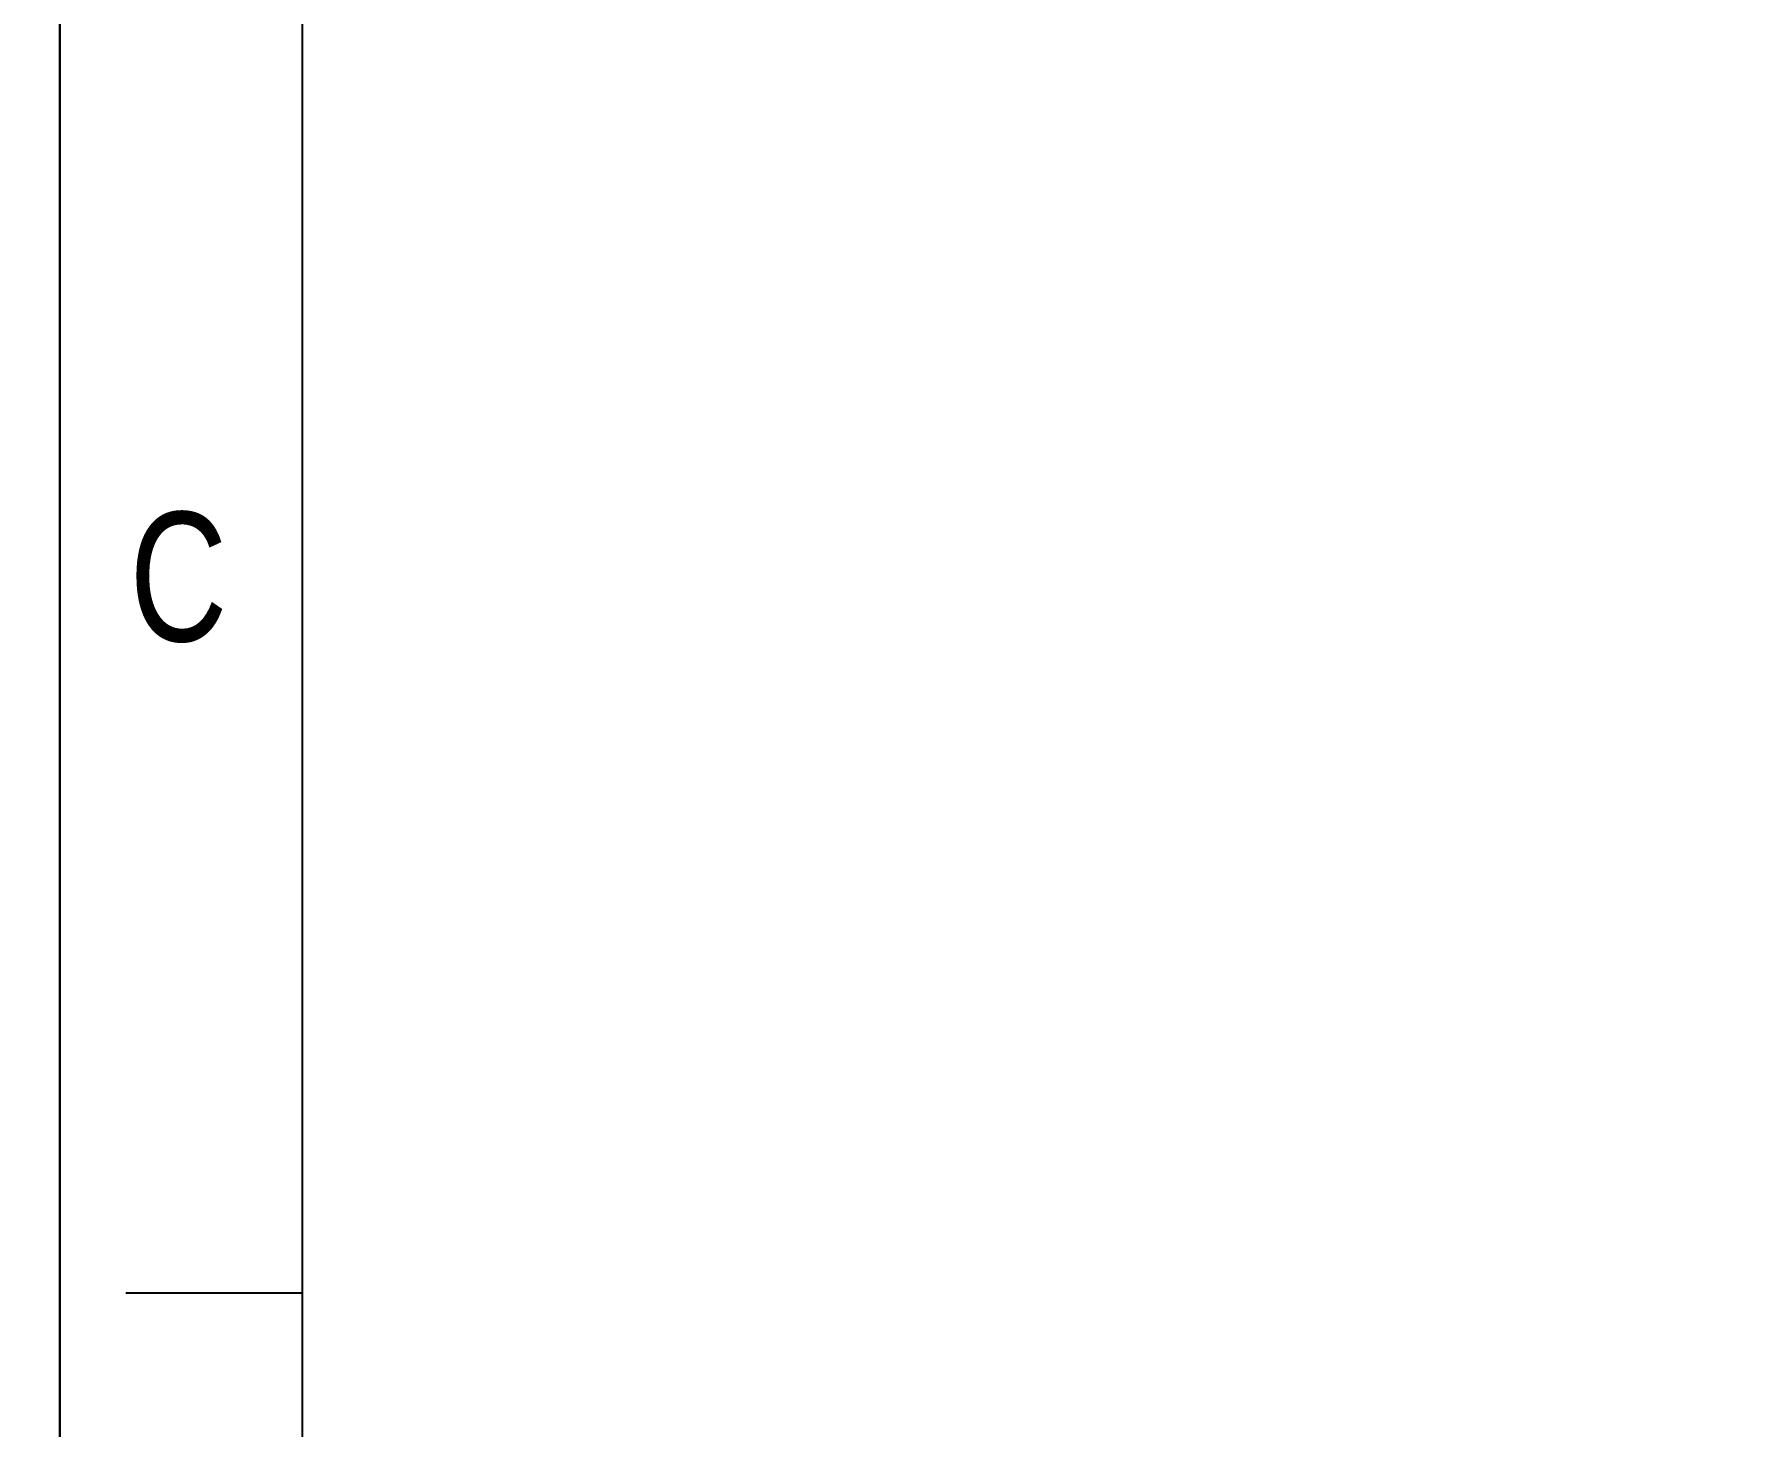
# Model space of a CAD drawing. Header units: millimetres. Extents: x 389 to 17466, y 310 to 5904.
# Drawn here: x 7176.8 to 7397.4, y 663.7 to 843.6 of the extents above; entities that cross this region are included whole.
import ezdxf

# ---------------------------------------------------------------- set-up
doc = ezdxf.new("R2010")
doc.units = ezdxf.units.MM
doc.styles.add('CKSTANDARD', font='arial.ttf')
doc.styles.add('Roamns', font='romans.shx')

# ---------------------------------------------------------------- blocks, each defined once
blk = doc.blocks.new('standard template')
blk.add_line((456.3, 11245), (53.6, 11245))
blk.add_lwpolyline([(37962.6, 4700.3), (-97.5, 4700.3), (-97.5, 30879.2), (37962.6, 30879.2)], close=True)
at = {"color": 7}
blk.add_lwpolyline([(456.3, 6673.6), (456.3, 5963.9), (456.3, 5254.1), (456.3, 30225.9), (37408.8, 30225.9), (37408.8, 5254.1)], dxfattribs=at)
at = {"style": 'CKSTANDARD', "width": 0.75}
blk.add_text('C', height=294.8, dxfattribs=at).set_placement((61.9, 12731.9))
at = {"style": 'Roamns'}
for tag, p in [('PAGE_NAME', (27466, 7593.7)), ('PROJECT_NAME', (27466, 6883.9)), ('DRAWN_NAME', (27466, 6174.1)), ('VERSION', (34241, 6174.1)), ('SELECT_DATA', (27466, 5464.4)), ('PAGE_NUMBER', (34241, 5464.4))]:
    blk.add_attdef(tag, p, '', height=284.5, dxfattribs=at)

msp = doc.modelspace()

# ---------------------------------------------------------------- block references
at = {"transparency": 33554595}
for p, xscale, yscale, zscale in [((7185.6, 44.0599), 0.05664017026542623, 0.05664017026542623, 0.05664017026542623), ((5521.3485, 104.9118), 0.04369384563332881, 0.04369384563332881, 0.04369384563332881)]:
    msp.add_blockref('standard template', p, dxfattribs=dict(at, xscale=xscale, yscale=yscale, zscale=zscale))

doc.saveas('drawing.dxf')
